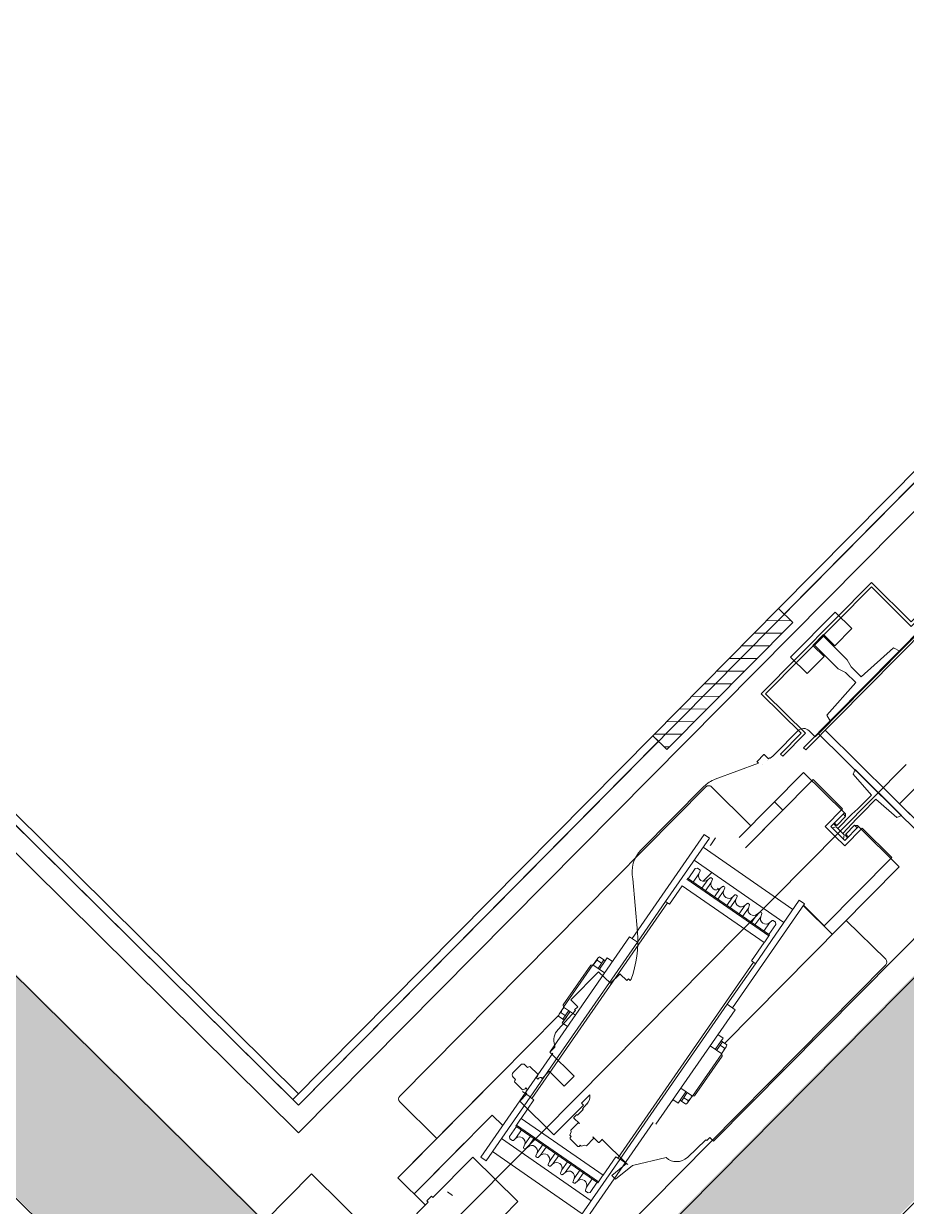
# Model space of a CAD drawing. Header units: centimetres. Extents: x 139057 to 200038, y 34824 to 80516.
# Drawn here: x 165081.7 to 165193.3, y 54526.1 to 54675.6 of the extents above; entities that cross this region are included whole.
import ezdxf

# ---------------------------------------------------------------- set-up
doc = ezdxf.new("R2010")
doc.units = ezdxf.units.CM
doc.header["$LTSCALE"] = 100
doc.layers.get('0').update_dxf_attribs({"lineweight": 0})
doc.layers.add('410_STRUTTURE_001-AM_0', color=7, linetype='Continuous', lineweight=0)
doc.layers.add('448_RAMPE_SCALE_ASCENS_001-AM_0', color=216, linetype='Continuous', lineweight=0)
doc.layers.add('_retini_strutture', color=7, linetype='Continuous')

# ---------------------------------------------------------------- blocks, each defined once
blk = doc.blocks.new('AP1-2')
h = blk.add_hatch()
h.set_pattern_fill('ANSI31', color=256, scale=5, style=0)
h.set_pattern_definition([(74.64524564820047, (14863700.94610431, 36737742.31657242), (-15.30833884970249, 4.203615903325286), [])])
h.paths.add_polyline_path([(14859624.1128799, 36748655.60100761), (14859645.84049489, 36748667.96671612), (14859534.05449004, 36748864.38435563), (14859512.32687504, 36748852.01864713)])
for p, q in [((14859171.24558452, 36749431.11065473), (14860796.47118594, 36750356.06565066)), ((14859205.33890801, 36749421.74874824), (14860787.10927945, 36750321.97232717)), ((14859935.44636993, 36748088.34404822), (14859171.24558452, 36749431.11065473)), ((14859957.17398492, 36748100.70975672), (14859205.33890801, 36749421.74874824)), ((14858944.55999796, 36749388.68179521), (14859412.72572296, 36748566.07429224)), ((14859042.85919279, 36749296.8304433), (14859023.07405919, 36749331.59462729)), ((14859040.28712543, 36749301.34978722), (14859082.87325081, 36749325.58657588)), ((14859162.01378522, 36749186.52983993), (14859082.87325081, 36749325.58657588)), ((14859057.66921742, 36749311.24235402), (14859040.28712543, 36749301.34978722)), ((14859040.28712543, 36749301.34978722), (14859057.66921742, 36749311.24235402)), ((14859057.66921742, 36749311.24235402), (14859126.91718503, 36749189.56771006)), ((14859225.8142931, 36749074.42685196), (14859091.15827551, 36749311.02907384)), ((14859042.85919279, 36749296.8304433), (14859045.03195429, 36749298.06701415)), ((14859048.98898101, 36749291.11417735), (14859045.03195429, 36749298.06701415)), ((14859174.8581382, 36749297.39472435), (14859117.49723462, 36749264.74925391)), ((14859181.67680289, 36749295.52234305), (14859453.72238993, 36748817.51481322)), ((14859046.81621952, 36749289.8776065), (14859048.98898101, 36749291.11417735)), ((14859082.42946, 36749227.30207533), (14859046.81621952, 36749289.8776065)), ((14859102.18576803, 36749233.02294005), (14859072.50806762, 36749285.16921603)), ((14859042.67457232, 36749265.05154028), (14859048.83464942, 36749270.15579832)), ((14859012.90109202, 36749187.73180812), (14858977.28785154, 36749250.3073393)), ((14859082.42946, 36749227.30207533), (14859012.90109202, 36749187.73180812)), ((14859073.54147216, 36749212.36469906), (14859079.70154924, 36749217.46895711)), ((14859181.7867104, 36749094.26741543), (14859079.70154924, 36749217.46895711)), ((14859135.74961724, 36749137.2887596), (14859073.54147216, 36749212.36469906)), ((14859082.47392376, 36749201.58456416), (14858976.21259406, 36749113.53611266)), ((14859110.54254446, 36749180.24850811), (14859126.91718503, 36749189.56771006)), ((14858988.97323921, 36749098.13591995), (14859095.23456891, 36749186.18437145)), ((14859089.29754851, 36749173.47282854), (14859092.13267573, 36749175.82202332)), ((14859092.13267573, 36749175.82202332), (14859094.94875951, 36749175.55806857)), ((14859104.8382595, 36749163.62291922), (14859094.94875951, 36749175.55806857)), ((14859008.58705506, 36749083.86888706), (14859105.60826914, 36749164.26095147)), ((14859009.41588328, 36749082.8686152), (14859106.43709735, 36749163.26067962)), ((14859074.3964906, 36749160.16320734), (14859076.1434746, 36749156.35541072)), ((14859074.66736544, 36749161.35021565), (14859075.71756206, 36749162.22041167)), ((14859076.93423161, 36749162.26598703), (14859080.35106245, 36749159.84183043)), ((14859080.35106245, 36749159.84183043), (14859088.46182217, 36749150.0533549)), ((14859089.02667367, 36749172.28582022), (14859090.77365768, 36749168.4780236)), ((14859090.77365768, 36749168.4780236), (14859098.8844174, 36749158.68954808)), ((14859112.26486778, 36749156.22743116), (14859105.60826914, 36749164.26095147)), ((14859016.07248192, 36749074.8350949), (14859113.09369599, 36749155.22715931)), ((14859059.76630753, 36749148.04059445), (14859061.51329153, 36749144.23279783)), ((14859060.03718236, 36749149.22760276), (14859061.08737899, 36749150.09779879)), ((14859061.51329153, 36749144.23279783), (14859069.62405125, 36749134.4443223)), ((14859062.30404854, 36749150.14337415), (14859065.72087937, 36749147.71921754)), ((14859065.72087937, 36749147.71921754), (14859073.8316391, 36749137.93074201)), ((14859076.1434746, 36749156.35541072), (14859084.25423433, 36749146.56693519)), ((14859113.09369599, 36749155.22715931), (14859112.26486778, 36749156.22743116)), ((14859131.12955943, 36749133.46056605), (14859113.09369599, 36749155.22715931)), ((14859136.06868738, 36749136.90371497), (14859145.30880303, 36749144.56010202)), ((14858903.56333099, 36749137.24127423), (14859175.60891803, 36748659.2337444)), ((14859045.13612445, 36749135.91798156), (14859046.88310845, 36749132.11018495)), ((14859045.40699929, 36749137.10498988), (14859046.45719591, 36749137.9751859)), ((14859046.88310845, 36749132.11018495), (14859054.99386818, 36749122.32170941)), ((14859047.67386546, 36749138.02076126), (14859051.0906963, 36749135.59660465)), ((14859051.0906963, 36749135.59660465), (14859059.20145602, 36749125.80812912)), ((14859131.12955943, 36749133.46056605), (14859133.43958833, 36749135.37466282)), ((14859135.74961724, 36749137.2887596), (14859133.43958833, 36749135.37466282)), ((14859133.43958833, 36749135.37466282), (14859325.48729776, 36748903.60176254)), ((14859135.74961724, 36749137.2887596), (14859175.62663331, 36749089.16315738)), ((14859063.20522653, 36748996.01044782), (14858961.12006538, 36749119.2119895)), ((14859029.48828754, 36749049.2403081), (14858967.28014246, 36749124.31624756)), ((14859016.14663314, 36749112.8597641), (14859017.19682976, 36749113.72996013)), ((14859018.41349931, 36749113.77553549), (14859021.83033015, 36749111.35137888)), ((14859030.50594138, 36749123.79536868), (14859032.25292538, 36749119.98757206)), ((14859030.77681621, 36749124.98237699), (14859031.82701284, 36749125.85257301)), ((14859032.25292538, 36749119.98757206), (14859040.3636851, 36749110.19909652)), ((14859033.04368239, 36749125.89814837), (14859036.46051322, 36749123.47399177)), ((14859036.46051322, 36749123.47399177), (14859044.57127295, 36749113.68551624)), ((14858999.73151947, 36749099.25815246), (14858999.46756471, 36749096.44206867)), ((14858999.73151947, 36749099.25815246), (14859002.56664669, 36749101.60734724)), ((14859003.78331624, 36749101.65292259), (14859007.20014708, 36749099.22876599)), ((14859007.20014708, 36749099.22876599), (14859015.3109068, 36749089.44029046)), ((14859015.8757583, 36749111.67275579), (14859017.6227423, 36749107.86495917)), ((14859017.6227423, 36749107.86495917), (14859025.73350203, 36749098.07648364)), ((14859021.83033015, 36749111.35137888), (14859029.94108987, 36749101.56290334)), ((14859009.3570647, 36749084.50691932), (14858999.46756471, 36749096.44206867)), ((14859015.24365371, 36749075.83536676), (14859008.58705506, 36749083.86888706)), ((14859287.92031059, 36748953.64146153), (14859175.62663331, 36749089.16315738)), ((14859297.16042621, 36748961.29784862), (14859184.86674894, 36749096.81954446)), ((14859016.07248192, 36749074.8350949), (14859015.24365371, 36749075.83536676)), ((14859034.10834535, 36749053.06850164), (14859016.07248192, 36749074.8350949)), ((14859209.11197471, 36749067.55917832), (14859215.2720518, 36749072.66343638)), ((14859226.4376163, 36749059.18826775), (14859215.2720518, 36749072.66343638)), ((14859218.11129534, 36749069.2368935), (14859219.72831558, 36749070.57676124)), ((14859221.01434211, 36749065.73334965), (14859218.11129534, 36749069.2368935)), ((14859226.4376163, 36749059.18826775), (14859218.11129534, 36749069.2368935)), ((14859219.72831558, 36749070.57676124), (14859224.81037917, 36749074.78777413)), ((14859219.72831558, 36749070.57676124), (14859228.05463653, 36749060.52813549)), ((14859228.05463653, 36749060.52813549), (14859219.72831558, 36749070.57676124)), ((14859228.17599933, 36749070.72597331), (14859223.09393574, 36749066.51496041)), ((14859227.18619792, 36749073.33110275), (14859233.8297088, 36749065.31337743)), ((14859031.79831645, 36749051.15440487), (14859034.10834535, 36749053.06850164)), ((14859220.27753922, 36749054.08400969), (14859234.13771266, 36749065.56859033)), ((14859236.95379644, 36749065.30463557), (14859234.13771266, 36749065.56859033)), ((14859234.13771266, 36749065.56859033), (14859275.60980937, 36749015.51796402)), ((14859275.87376413, 36749018.3340478), (14859236.95379644, 36749065.30463557)), ((14859020.56724166, 36749041.19887686), (14859029.80735732, 36749048.8552639)), ((14859031.79831645, 36749051.15440487), (14859029.48828754, 36749049.2403081)), ((14859029.48828754, 36749049.2403081), (14859069.36530362, 36749001.11470588)), ((14859031.79831645, 36749051.15440487), (14859223.84602587, 36748819.38150459)), ((14859261.74963594, 36749004.03338339), (14859275.60980937, 36749015.51796402)), ((14859276.23603398, 36748999.0890157), (14859267.90971302, 36749009.13764144)), ((14859279.07527752, 36748995.66247282), (14859267.90971302, 36749009.13764144)), ((14859269.52673326, 36749010.47750919), (14859277.85305421, 36749000.42888344)), ((14859277.85305421, 36749000.42888344), (14859269.52673326, 36749010.47750919)), ((14859279.56949765, 36749008.70169717), (14859274.48743405, 36749004.49068427)), ((14859275.30180552, 36749015.26275112), (14859281.9453164, 36749007.24502578)), ((14859275.60980937, 36749015.51796402), (14859275.87376413, 36749018.3340478)), ((14859172.41886526, 36748857.93662295), (14859060.12518799, 36748993.45831879)), ((14859181.65898089, 36748865.59301004), (14859069.36530362, 36749001.11470588)), ((14859272.91520044, 36748990.55821477), (14859279.07527752, 36748995.66247282)), ((14859276.23603398, 36748999.0890157), (14859273.33298721, 36749002.59255955)), ((14859277.85305421, 36749000.42888344), (14859276.23603398, 36748999.0890157)), ((14859282.93511781, 36749004.63989634), (14859277.85305421, 36749000.42888344)), ((14859078.21033668, 36748959.09369459), (14859084.37041377, 36748964.19795264)), ((14859083.94181145, 36748963.8428115), (14859082.35630824, 36748966.62867718)), ((14859079.43255999, 36748954.32728397), (14859074.3504964, 36748950.11627107)), ((14859077.71611656, 36748946.05447025), (14859082.79818015, 36748950.26548314)), ((14859089.37590118, 36748945.61852597), (14859078.21033668, 36748959.09369459)), ((14859081.04958023, 36748955.66715171), (14859079.43255999, 36748954.32728397)), ((14859087.75888095, 36748944.27865823), (14859079.43255999, 36748954.32728397)), ((14859079.43255999, 36748954.32728397), (14859087.75888095, 36748944.27865823)), ((14859083.952627, 36748952.16360787), (14859081.04958023, 36748955.66715171)), ((14859089.37590118, 36748945.61852597), (14859081.04958023, 36748955.66715171)), ((14859081.67580483, 36748939.23820339), (14859095.53597827, 36748950.72278403)), ((14859287.92031059, 36748953.64146153), (14859297.16042621, 36748961.29784862)), ((14859287.92031059, 36748953.64146153), (14859327.79732666, 36748905.51585931)), ((14859294.08038767, 36748958.74571959), (14859396.16554883, 36748835.54417791)), ((14859075.34029781, 36748947.51114163), (14859081.98380868, 36748939.49341629)), ((14859081.67580483, 36748939.23820339), (14859081.41185007, 36748936.42211961)), ((14859081.41185007, 36748936.42211961), (14859120.33181776, 36748889.45153184)), ((14859123.14790155, 36748889.18757709), (14859081.67580483, 36748939.23820339)), ((14859323.17726885, 36748901.68766577), (14859325.48729776, 36748903.60176254)), ((14859325.48729776, 36748903.60176254), (14859327.79732666, 36748905.51585931)), ((14859327.79732666, 36748905.51585931), (14859390.00547174, 36748830.43991985)), ((14859120.33181776, 36748889.45153184), (14859123.14790155, 36748889.18757709)), ((14859123.14790155, 36748889.18757709), (14859137.00807499, 36748900.67215772)), ((14859123.4559054, 36748889.44278999), (14859130.09941628, 36748881.42506466)), ((14859137.55729862, 36748884.17940618), (14859129.23097767, 36748894.22803192)), ((14859129.23097767, 36748894.22803192), (14859137.55729862, 36748884.17940618)), ((14859139.17431886, 36748885.51927391), (14859130.8479979, 36748895.56789966)), ((14859142.01356241, 36748882.09273104), (14859130.8479979, 36748895.56789966)), ((14859139.17431886, 36748885.51927391), (14859136.27127209, 36748889.02281776)), ((14859323.17726885, 36748901.68766577), (14859341.21313228, 36748879.92107252)), ((14859129.10961488, 36748884.0301941), (14859134.19167847, 36748888.241207)), ((14859132.47523503, 36748879.96839328), (14859137.55729862, 36748884.17940618)), ((14859290.25459702, 36748609.42040994), (14859135.06024425, 36748882.11025584)), ((14859137.55729862, 36748884.17940618), (14859139.17431886, 36748885.51927391)), ((14859142.01356241, 36748882.09273104), (14859148.17363949, 36748887.1969891)), ((14859341.21313228, 36748879.92107252), (14859244.19191821, 36748799.52900811)), ((14859172.41886526, 36748857.93662295), (14859181.65898089, 36748865.59301004)), ((14859175.49890381, 36748860.48875198), (14859277.58406496, 36748737.2872103)), ((14859181.65898089, 36748865.59301004), (14859221.53599697, 36748817.46740782)), ((14859347.86973092, 36748871.88755221), (14859250.84851685, 36748791.4954878)), ((14859348.69855914, 36748870.88728035), (14859251.67734507, 36748790.49521594)), ((14859350.08546713, 36748855.52740142), (14859341.9747074, 36748865.31587695)), ((14859347.9285495, 36748870.24924809), (14859357.81804949, 36748858.31409875)), ((14859368.312375, 36748856.62024746), (14859262.0510453, 36748768.57179596)), ((14859325.03268882, 36748834.76859535), (14859316.9219291, 36748844.55707089)), ((14859335.45528405, 36748843.40478853), (14859327.34452433, 36748853.19326407)), ((14859339.6628719, 36748846.89120825), (14859331.55211217, 36748856.67968377)), ((14859347.29628778, 36748839.20625556), (14859339.62362312, 36748852.68778814)), ((14859341.4098559, 36748843.08341163), (14859339.6628719, 36748846.89120825)), ((14859353.50229796, 36748853.10324482), (14859350.08546713, 36748855.52740142)), ((14859354.71896751, 36748853.14882018), (14859357.55409473, 36748855.49801496)), ((14859357.55409473, 36748855.49801496), (14859357.81804949, 36748858.31409875)), ((14859274.81169044, 36748753.17160325), (14859381.07302014, 36748841.22005475)), ((14859306.19491791, 36748819.15956276), (14859298.08415818, 36748828.94803829)), ((14859310.40250575, 36748822.64598247), (14859302.29174603, 36748832.434458)), ((14859312.1197795, 36748830.83329521), (14859309.91182867, 36748827.06311591)), ((14859320.82510098, 36748831.28217565), (14859312.71434125, 36748841.07065118)), ((14859324.24193181, 36748828.85801904), (14859320.82510098, 36748831.28217565)), ((14859324.46647783, 36748836.64312623), (14859326.29967078, 36748837.68644045)), ((14859326.77967283, 36748830.96079874), (14859325.03268882, 36748834.76859535)), ((14859325.45860137, 36748828.9035944), (14859326.50879799, 36748829.77379043)), ((14859338.87211489, 36748840.98063193), (14859335.45528405, 36748843.40478853)), ((14859340.08878444, 36748841.02620729), (14859341.13898106, 36748841.89640331)), ((14859380.771185, 36748832.18043432), (14859381.60001321, 36748831.18016245)), ((14859381.60001321, 36748831.18016245), (14859388.25661182, 36748823.14664212)), ((14859396.16554883, 36748835.54417791), (14859390.00547174, 36748830.43991985)), ((14859221.53599697, 36748817.46740782), (14859223.84602587, 36748819.38150459)), ((14859221.53599697, 36748817.46740782), (14859283.74414204, 36748742.39146836)), ((14859223.84602587, 36748819.38150459), (14859226.15605478, 36748821.29560136)), ((14859226.15605478, 36748821.29560136), (14859244.19191821, 36748799.52900811)), ((14859291.56473483, 36748807.03694987), (14859283.45397511, 36748816.8254254)), ((14859295.77232268, 36748810.52336958), (14859287.66156295, 36748820.31184512)), ((14859309.61174874, 36748816.73540615), (14859306.19491791, 36748819.15956276)), ((14859312.14948975, 36748818.83818585), (14859310.40250575, 36748822.64598247)), ((14859310.82841829, 36748816.78098151), (14859311.87861492, 36748817.65117754)), ((14859244.19191821, 36748799.52900811), (14859245.02074642, 36748798.52873625)), ((14859276.93455176, 36748794.91433699), (14859268.82379203, 36748804.70281252)), ((14859281.1421396, 36748798.40075669), (14859273.03137988, 36748808.18923223)), ((14859294.98156567, 36748804.61279327), (14859291.56473483, 36748807.03694987)), ((14859297.51930668, 36748806.71557296), (14859295.77232268, 36748810.52336958)), ((14859296.19823522, 36748804.65836862), (14859297.24843184, 36748805.52856465)), ((14859451.85000863, 36748810.69614852), (14859391.01268665, 36748776.07216472)), ((14859464.44000686, 36748745.37302345), (14859459.73323689, 36748803.30040547)), ((14859245.02074642, 36748798.52873625), (14859251.67734507, 36748790.49521594)), ((14859252.4473547, 36748791.1332482), (14859262.33685469, 36748779.19809885)), ((14859266.51195653, 36748786.27814381), (14859258.4011968, 36748796.06661934)), ((14859268.25894053, 36748782.47034719), (14859266.51195653, 36748786.27814381)), ((14859280.35138259, 36748792.49018038), (14859276.93455176, 36748794.91433699)), ((14859282.8891236, 36748794.59296007), (14859281.1421396, 36748798.40075669)), ((14859281.56805214, 36748792.53575574), (14859282.61824877, 36748793.40595176)), ((14859425.95506665, 36748684.34959345), (14859365.85772333, 36748789.94580231)), ((14859380.69703363, 36748794.15576511), (14859438.00237896, 36748693.50722775)), ((14859265.15293848, 36748778.93414409), (14859262.33685469, 36748779.19809885)), ((14859265.15293848, 36748778.93414409), (14859267.98806569, 36748781.28333887)), ((14859378.34925955, 36748767.99709718), (14859387.50463364, 36748751.91031627)), ((14859230.89919621, 36748713.7129619), (14859275.89754832, 36748739.32260684)), ((14859276.22148578, 36748738.9316627), (14859244.18307937, 36748720.6978347)), ((14859283.74414204, 36748742.39146836), (14859277.58406496, 36748737.2872103)), ((14859398.99782211, 36748731.71579413), (14859412.03439111, 36748739.13521923)), ((14859461.25243368, 36748740.68237513), (14859461.25243368, 36748740.68237513)), ((14859464.44000686, 36748745.37302345), (14859466.53414733, 36748746.56484918)), ((14859467.2160138, 36748746.37761105), (14859473.15155388, 36748735.94835585)), ((14859465.2094604, 36748733.72953833), (14859465.2094604, 36748733.72953833)), ((14859472.96431575, 36748735.26648938), (14859466.44603125, 36748731.55677683)), ((14859466.44603125, 36748731.55677683), (14859467.43528793, 36748729.81856763)), ((14859467.43528793, 36748729.81856763), (14859466.78587279, 36748729.44896985)), ((14859244.18307937, 36748720.6978347), (14859304.28042269, 36748615.10162584)), ((14859490.42495149, 36748686.18899652), (14859470.10835394, 36748721.88700844)), ((14859243.26490471, 36748691.98534691), (14859182.42758273, 36748657.36136311)), ((14859349.53695196, 36748677.10240453), (14859364.74628245, 36748685.75840048)), ((14859380.32707516, 36748658.3816056), (14859364.74628245, 36748685.75840048)), ((14859438.00237896, 36748693.50722775), (14859374.99229548, 36748657.64667309)), ((14859380.32707516, 36748658.3816056), (14859425.95506665, 36748684.34959345)), ((14859464.53794832, 36748683.29585017), (14859468.01436672, 36748685.27436353)), ((14859489.43569481, 36748687.92720572), (14859490.42495149, 36748686.18899652)), ((14859349.53695196, 36748677.10240453), (14859334.32762146, 36748668.44640858)), ((14859349.90841417, 36748641.0696137), (14859334.32762146, 36748668.44640858)), ((14859362.87390115, 36748678.93973579), (14859341.14628616, 36748666.57402728)), ((14859353.26468049, 36748645.28096459), (14859341.14628616, 36748666.57402728)), ((14859343.1456004, 36748667.71188512), (14859348.10991909, 36748665.35945564)), ((14859360.36192328, 36748672.33236603), (14859348.10991909, 36748665.35945564)), ((14859348.15218899, 36748665.38351245), (14859360.31965338, 36748672.30830922)), ((14859360.87458692, 36748677.80187795), (14859360.36192328, 36748672.33236603)), ((14859362.33521478, 36748672.30480421), (14859361.90066247, 36748672.05749004)), ((14859362.29636515, 36748671.36220636), (14859361.90066247, 36748672.05749004)), ((14859365.9900597, 36748673.46437681), (14859362.079089, 36748671.23854928)), ((14859362.079089, 36748671.23854928), (14859369.99314244, 36748657.33287568)), ((14859363.84241234, 36748673.69996823), (14859362.10420314, 36748672.71071155)), ((14859362.10420314, 36748672.71071155), (14859362.33521478, 36748672.30480421)), ((14859374.99229548, 36748657.64667309), (14859362.87390115, 36748678.93973579)), ((14859364.85748312, 36748675.45441142), (14859363.84241234, 36748673.69996823)), ((14859486.68018889, 36748672.55166712), (14859477.17140789, 36748667.13999105)), ((14859343.12986812, 36748663.08870292), (14859345.15666345, 36748663.06545892)), ((14859344.2624447, 36748661.09866831), (14859348.1734154, 36748663.32449584)), ((14859345.15666345, 36748663.06545892), (14859346.89487265, 36748664.0547156)), ((14859346.89487265, 36748664.0547156), (14859347.12588428, 36748663.64880826)), ((14859347.12588428, 36748663.64880826), (14859347.56043658, 36748663.89612243)), ((14859347.95613925, 36748663.20083875), (14859347.56043658, 36748663.89612243)), ((14859348.1734154, 36748663.32449584), (14859356.08746884, 36748649.41882224)), ((14859352.17649814, 36748647.19299471), (14859356.08746884, 36748649.41882224)), ((14859355.87019269, 36748649.29516516), (14859355.96911836, 36748649.12134424)), ((14859373.90411314, 36748659.55870321), (14859369.99314244, 36748657.33287568)), ((14859370.21041859, 36748657.45653277), (14859370.30934426, 36748657.28271185)), ((14859373.03681014, 36748656.53375933), (14859370.30934426, 36748657.28271185)), ((14859374.99229548, 36748657.64667309), (14859373.03681014, 36748656.53375933)), ((14859374.55774318, 36748657.39935892), (14859373.47136243, 36748656.7810735)), ((14859353.26468049, 36748645.28096459), (14859290.25459702, 36748609.42040994)), ((14859349.90841417, 36748641.0696137), (14859304.28042269, 36748615.10162584)), ((14859353.26468049, 36748645.28096459), (14859355.22016584, 36748646.39387836)), ((14859354.78561354, 36748646.14656419), (14859353.69923279, 36748645.52827876)), ((14859355.22016584, 36748646.39387836), (14859355.96911836, 36748649.12134424))]:
    blk.add_line(p, q)
at = {"ltscale": 0.25}
for p, q in [((14859134.70992082, 36749151.1697852), (14859081.69454023, 36749120.99745646)), ((14859141.02091526, 36749140.08082435), (14859134.70992082, 36749151.1697852)), ((14859159.79248547, 36749150.76417663), (14859147.41706943, 36749143.72102959)), ((14859162.29831006, 36749148.78342018), (14859166.02005846, 36749150.90155675)), ((14859171.74773681, 36749149.32875645), (14859178.25704577, 36749137.89133992)), ((14859142.63756252, 36749141.0008972), (14859141.02091526, 36749140.08082435)), ((14859145.83586679, 36749137.8033943), (14859148.53285063, 36749139.3383127)), ((14859172.96249707, 36749130.04552501), (14859176.68424547, 36749132.16366157)), ((14859081.69454023, 36749120.99745646), (14859107.90984226, 36749074.93491267)), ((14859156.23087565, 36749117.11627512), (14859154.61422839, 36749116.19620228)), ((14859160.92522284, 36749105.10724142), (14859154.61422839, 36749116.19620228)), ((14859155.11509445, 36749121.49899201), (14859157.81207829, 36749123.03391041)), ((14859173.3857986, 36749126.87955456), (14859161.01038256, 36749119.83640751)), ((14859071.42486445, 36749102.69163609), (14859059.6050419, 36749095.96469066)), ((14859073.06134398, 36749102.24226458), (14859071.42486445, 36749102.69163609)), ((14859074.06543951, 36749100.47798224), (14859073.06134398, 36749102.24226458)), ((14859076.1599816, 36749101.67003654), (14859074.06543951, 36749100.47798224)), ((14859079.50553242, 36749099.00615034), (14859076.1599816, 36749101.67003654)), ((14859081.64908428, 36749098.9928782), (14859079.50553242, 36749099.00615034)), ((14859087.90930199, 36749087.99313644), (14859081.64908428, 36749098.9928782)), ((14859137.64224179, 36749091.85633667), (14859160.92522284, 36749105.10724142)), ((14859058.64702203, 36749087.13507017), (14859057.5637519, 36749085.285336)), ((14859057.5637519, 36749085.285336), (14859063.82396961, 36749074.28559424)), ((14859058.76050751, 36749091.76757717), (14859058.64702203, 36749087.13507017)), ((14859060.15976592, 36749092.5639288), (14859058.76050751, 36749091.76757717)), ((14859059.6050419, 36749095.96469066), (14859059.15567039, 36749094.32821114)), ((14859059.15567039, 36749094.32821114), (14859060.15976592, 36749092.5639288)), ((14859086.82603185, 36749086.14340226), (14859095.51707785, 36749091.08968566)), ((14859086.82603185, 36749086.14340226), (14859087.90930199, 36749087.99313644)), ((14859095.51707785, 36749091.08968566), (14859096.19894432, 36749090.90244754)), ((14859096.19894432, 36749090.90244754), (14859098.67208602, 36749086.55692454)), ((14859098.48484789, 36749085.87505806), (14859097.92202679, 36749085.55474304)), ((14859097.92202679, 36749085.55474304), (14859097.97887268, 36749085.5870954)), ((14859102.86831019, 36749076.86369704), (14859097.92202679, 36749085.55474304)), ((14859098.67208602, 36749086.55692454), (14859098.48484789, 36749085.87505806)), ((14859137.64224179, 36749091.85633667), (14859146.46146509, 36749076.36020166)), ((14859183.84132275, 36749097.63397808), (14859146.46146509, 36749076.36020166)), ((14859183.84132275, 36749097.63397808), (14859187.64742576, 36749090.94632725)), ((14859057.27647546, 36749069.3260387), (14859057.08923734, 36749068.64417223)), ((14859057.08923734, 36749068.64417223), (14859059.56237904, 36749064.29864923)), ((14859065.96752146, 36749074.2723221), (14859057.27647546, 36749069.3260387)), ((14859063.82396961, 36749074.28559424), (14859065.96752146, 36749074.2723221)), ((14859103.96225114, 36749077.48628516), (14859102.86831019, 36749076.86369704)), ((14859102.86831019, 36749076.86369704), (14859102.92515608, 36749076.8960494)), ((14859103.96225114, 36749077.48628516), (14859108.23364011, 36749070.35447906)), ((14859107.90984226, 36749074.93491267), (14859110.9610146, 36749076.67140827)), ((14859110.9610146, 36749076.67140827), (14859118.3572147, 36749063.67564761)), ((14859225.72787699, 36749052.43605459), (14859208.73855618, 36749080.00299983)), ((14859012.57824612, 36749064.36612325), (14859006.90553632, 36749061.17216589)), ((14859017.89137518, 36749035.79691501), (14859006.90553632, 36749061.17216589)), ((14859022.07875151, 36749042.39051013), (14859012.57824612, 36749064.36612325)), ((14859022.07875151, 36749042.39051013), (14859060.2442455, 36749064.1114111)), ((14859059.56237904, 36749064.29864923), (14859060.2442455, 36749064.1114111)), ((14859226.99014445, 36749053.15444137), (14859225.72787699, 36749052.43605459)), ((14859229.68274157, 36749048.42331629), (14859226.99014445, 36749053.15444137)), ((14859240.32927294, 36749054.48251346), (14859229.68274157, 36749048.42331629)), ((14859265.06068994, 36749011.02728348), (14859240.32927294, 36749054.48251346)), ((14859015.86927215, 36748992.41056224), (14859017.89137518, 36749035.79691501)), ((14859265.06068994, 36749011.02728348), (14859247.21805174, 36749000.22547405)), ((14859255.24428088, 36748986.12269808), (14859247.21805174, 36749000.22547405)), ((14859245.06233985, 36748979.75260571), (14859255.05704275, 36748985.44083162)), ((14859246.54622487, 36748977.14529191), (14859245.06233985, 36748979.75260571)), ((14859024.01283098, 36748937.63516824), (14859008.98786819, 36748966.32007691)), ((14859024.01283098, 36748937.63516824), (14859008.98786819, 36748966.32007691)), ((14859244.00470238, 36748975.6988503), (14859246.54622487, 36748977.14529191)), ((14859244.00470238, 36748975.6988503), (14859244.9874242, 36748973.97212341)), ((14859300.07559537, 36748950.32763531), (14859366.54846504, 36748937.66573773)), ((14859022.75056352, 36748936.91678146), (14859024.01283098, 36748937.63516824)), ((14859022.75056352, 36748936.91678146), (14859024.01283098, 36748937.63516824)), ((14859025.44316065, 36748932.18565638), (14859022.75056352, 36748936.91678146)), ((14859025.44316065, 36748932.18565638), (14859019.79398077, 36748928.97057217)), ((14859557.45498635, 36747984.25387243), (14859019.79398077, 36748928.97057217)), ((14859454.62881145, 36748819.84609742), (14859399.04290684, 36748917.51531988)), ((14859565.91762464, 36748511.20524382), (14859477.17140789, 36748667.13999105))]:
    blk.add_line(p, q, dxfattribs=at)
at = {"ltscale": 15}
for p, q in [((14859464.53794832, 36748683.29585017), (14859573.35618313, 36748492.09283824)), ((14859468.01436672, 36748685.27436353), (14859576.83260153, 36748494.0713516)), ((14859481.84994022, 36748652.87718917), (14859328.88753068, 36748565.82260133)), ((14859367.12813306, 36748587.58624829), (14859332.36394908, 36748567.80111469))]:
    blk.add_line(p, q, dxfattribs=at)
at = {"ltscale": 2}
blk.add_line((14859564.97946909, 36748239.94440841), (14859367.12813306, 36748587.58624829), dxfattribs=at)
for points in [[(14860783.36451685, 36750308.33499777), (14859218.97623741, 36749418.00398564), (14859214.02995401, 36749426.69503164), (14860778.41823345, 36750317.02604377)], [(14859534.05449003, 36748864.38435564), (14859525.36344404, 36748859.43807224), (14859205.33890801, 36749421.74874824), (14859214.02995401, 36749426.69503164)], [(14859512.32687504, 36748852.01864714), (14859534.05449003, 36748864.38435564), (14859645.84049489, 36748667.96671612), (14859624.1128799, 36748655.60100761)], [(14859602.71964411, 36748478.88844532), (14859584.41839553, 36748511.04531551), (14859646.12482211, 36748546.16392765), (14859548.18841077, 36748718.24663839), (14859486.48198419, 36748683.12802625), (14859468.18073561, 36748715.28489643), (14859464.70431721, 36748713.30638307), (14859484.98407916, 36748677.67309449), (14859546.69050573, 36748712.79170664), (14859640.66989035, 36748547.66183269), (14859578.96346377, 36748512.54322055), (14859599.24322571, 36748476.90993196)], [(14859352.14374048, 36748589.12610459), (14859351.34873194, 36748595.57730304), (14859380.67921058, 36748614.80132505), (14859368.486622, 36748636.22475344), (14859363.32306245, 36748644.79214235), (14859350.32495031, 36748666.62008502), (14859358.14689171, 36748671.07174008), (14859370.71045155, 36748648.99648324), (14859375.0049065, 36748639.93446599), (14859387.19749508, 36748618.51103761), (14859418.70433842, 36748633.91099939), (14859423.84486996, 36748629.93294264)], [(14859556.94752474, 36748655.34570102), (14859582.58611044, 36748669.93723705), (14859622.15637764, 36748600.40886907), (14859596.51779195, 36748585.81733304), (14859581.43162758, 36748612.32502334), (14859598.81371957, 36748622.21759014), (14859589.41578111, 36748638.73057753), (14859572.03368912, 36748628.83801073)], [(14859965.86503091, 36748105.65604012), (14859957.17398492, 36748100.70975672), (14859637.14944889, 36748663.02043271), (14859645.84049489, 36748667.96671612)], [(14859521.54451627, 36748589.17261744), (14859479.9957357, 36748662.17740381), (14859284.44720077, 36748550.8860273), (14859166.47329551, 36748612.61250198), (14859162.02164044, 36748620.43444338), (14859156.80701285, 36748617.46667333), (14859344.76578207, 36748287.20692545), (14859608.10447578, 36748437.07931249)], [(14859490.63024501, 36748643.49165492), (14859499.68875726, 36748645.77054848), (14859529.50062976, 36748599.45368052), (14859545.14451256, 36748608.35699064), (14859552.35167353, 36748615.91058784), (14859588.85406672, 36748636.68497812), (14859596.76812016, 36748622.77930453), (14859560.26572697, 36748602.00491424), (14859550.09079596, 36748599.66594464), (14859534.44691316, 36748590.76263452), (14859559.04415807, 36748541.47799651), (14859552.45878752, 36748534.85357995)]]:
    blk.add_lwpolyline(points, close=True)
blk.add_lwpolyline([(14858969.29141503, 36749345.22656526), (14859117.03919686, 36749429.31338327), (14859075.11944494, 36749502.96999804), (14858779.62388127, 36749334.79636201), (14858821.54363319, 36749261.13974724), (14858969.29141503, 36749345.22656526)])
for centre, radius, start, end in [((14859177.3312799, 36749293.04920135), 5, 29.64524564820044, 119.6452455954129), ((14859089.93558077, 36749172.7028189), 1, 129.6452458446774, 204.6452458917988), ((14859075.30539769, 36749160.58020601), 1, 129.6452458446774, 204.6452458917988), ((14859076.35559432, 36749161.45040204), 1, 54.64524588554375, 129.6452458446774), ((14859084.42165206, 36749165.5365912), 7, 234.4429845489545, 24.84750739551146), ((14859055.16128591, 36749141.29136542), 7, 234.4429845489545, 24.84750739551146), ((14859060.67521462, 36749148.45759313), 1, 129.6452458446774, 204.6452458917988), ((14859061.72541124, 36749149.32778915), 1, 54.64524588554375, 129.6452458446774), ((14859069.79146898, 36749153.41397832), 7, 234.4429845489545, 24.84750739551146), ((14859040.53110283, 36749129.16875254), 7, 234.4429845489545, 24.84750739551146), ((14859046.04503154, 36749136.33498024), 1, 129.6452458446774, 204.6452458917988), ((14859047.09522817, 36749137.20517626), 1, 54.64524588554375, 129.6452458446774), ((14859016.7846654, 36749112.08975447), 1, 129.6452458446774, 204.6452458917988), ((14859017.83486202, 36749112.95995049), 1, 54.64524588554375, 129.6452458446774), ((14859025.90091976, 36749117.04613965), 7, 234.4429845489545, 24.84750739551146), ((14859031.41484847, 36749124.21236736), 1, 129.6452458446774, 204.6452458917988), ((14859032.46504509, 36749125.08256338), 1, 54.64524588554375, 129.6452458446774), ((14859003.20467895, 36749100.83733761), 1, 54.64524588554375, 129.6452458446774), ((14859011.27073669, 36749104.92352676), 7, 234.4429845489545, 24.84750739551146), ((14859223.86386034, 36749070.57820402), 4.314670138889134, 1.962655744857832, 77.32783595369736), ((14859219.98479084, 36749057.08815014), 15.90868055555586, 30.60391452350541, 59.00994792589753), ((14859264.64704885, 36749003.18747567), 15.90868055555586, 20.2805437811487, 48.68657731128455), ((14859278.62297882, 36749004.49212706), 4.314670138888919, 1.962655744857832, 77.32783595369736), ((14859078.66263539, 36748950.26404036), 4.314670138889134, 181.9626557448578, 257.3278359536973), ((14859092.63856536, 36748951.56869175), 15.90868055555586, 200.2805437811487, 228.6865773112845), ((14859137.30082336, 36748897.66801727), 15.90868055555586, 210.6039145235054, 239.0099479258976), ((14859133.42175386, 36748884.17796339), 4.314670138888919, 181.9626557448578, 257.3278359536973), ((14859331.38469444, 36748837.71002776), 7, 54.44298454895447, 204.8475073955115), ((14859346.01487752, 36748849.83264065), 7, 54.44298454895447, 204.8475073955115), ((14859354.08093526, 36748853.91882981), 1, 234.6452458855438, 309.6452458446774), ((14859316.75451137, 36748825.58741488), 7, 54.44298454895447, 204.8475073955115), ((14859324.82056911, 36748829.67360403), 1, 234.6452458855438, 309.6452458446774), ((14859325.87076573, 36748830.54380006), 1, 309.6452458446774, 24.64524589179877), ((14859339.45075218, 36748841.79621693), 1, 234.6452458855438, 309.6452458446774), ((14859340.50094881, 36748842.66641295), 1, 309.6452458446774, 24.64524589179877), ((14859302.1243283, 36748813.46480199), 7, 54.44298454895447, 204.8475073955115), ((14859310.19038603, 36748817.55099115), 1, 234.6452458855438, 309.6452458446774), ((14859311.24058266, 36748818.42118717), 1, 309.6452458446774, 24.64524589179877), ((14859449.37686693, 36748815.04167152), 5, 299.6452455954129, 29.64524564820044), ((14859419.86462746, 36748800.06096382), 39.99999999999986, 4.64524545921856, 29.64524564820044), ((14859287.49414522, 36748801.3421891), 7, 54.44298454895447, 204.8475073955115), ((14859295.56020296, 36748805.42837826), 1, 234.6452458855438, 309.6452458446774), ((14859296.61039959, 36748806.29857428), 1, 309.6452458446774, 24.64524589179877), ((14859272.86396215, 36748789.21957622), 7, 54.44298454895447, 204.8475073955115), ((14859280.93001989, 36748793.30576538), 1, 234.6452458855438, 309.6452458446774), ((14859281.98021651, 36748794.1759614), 1, 309.6452458446774, 24.64524589179877), ((14859267.35003344, 36748782.05334851), 1, 309.6452458446774, 24.64524589179877), ((14859466.7814615, 36748746.13029688), 0.5, 29.64524564820044, 119.6452455954129), ((14859504.87253793, 36748741.67214204), 39.99999999999964, 197.7930196587999, 209.6452456482004), ((14859472.71700158, 36748735.70104168), 0.5, 299.6452455954129, 29.64524564820044), ((14859481.73390549, 36748681.24271312), 10, 299.6452455954129, 29.64524564820044), ((14859179.95444103, 36748661.7068861), 5, 209.6452456482004, 299.6452455954129)]:
    blk.add_arc(centre, radius, start, end)
at = {"ltscale": 0.25}
for centre, radius, start, end in [((14859152.56501986, 36749142.69823909), 5.248570670113716, 168.7628534168533, 219.803771010162), ((14859158.04286331, 36749145.8158116), 5.248570670114002, 34.82996760752922, 70.5276377411397), ((14859168.09749749, 36749147.25131743), 4.200000000000045, 29.64524564820044, 119.6452455954129), ((14859140.88794036, 36749136.05253217), 5.248570670113986, 19.48672025522754, 70.5276377411397), ((14859168.23784816, 36749127.90234505), 5.248570670114036, 348.7628534168534, 24.46052367093733), ((14859174.60680645, 36749135.81390089), 4.199999999999818, 299.6452455954129, 29.64524564820044), ((14859151.08292521, 36749118.13906562), 5.248570670114036, 348.7628534168534, 39.80377101016198), ((14859162.76000471, 36749124.78477254), 5.248570670113992, 199.4867202552276, 250.5276377411397), ((14859190.25473955, 36749092.43021227), 3, 209.6452456482004, 281.610960105523), ((14859191.71229849, 36749069.50983306), 20.00000000000009, 31.64524554808359, 92.4465943850702), ((14859120.2442543, 36749077.54788902), 14, 209.6452456482004, 262.2536074747329), ((14859026.70461709, 36748975.59999116), 20.00000000000016, 122.8040241906785, 207.6452455030923), ((14859254.80972858, 36748985.87538391), 0.5, 299.6452455954129, 29.64524564820044), ((14859326.60450843, 36749088.13199376), 140.334687211039, 234.4376310111328, 259.1032167505588), ((14859364.27872285, 36748897.73018627), 40.00000000000011, 29.64524564820044, 86.7470865733893)]:
    blk.add_arc(centre, radius, start, end, dxfattribs=at)

msp = doc.modelspace()

# ---------------------------------------------------------------- hatches: boundary and pattern name
at = {"layer": '_retini_strutture'}
msp.add_hatch(color=256, dxfattribs=at).paths.add_polyline_path([(164780.9019546161, 54953.34065716129), (164943.7547121147, 55051.21291922194), (164982.8687929461, 54986.14293964368), (165000.0108635674, 54996.44619070899), (164960.8971076334, 55061.51526259792), (164950.5931888024, 55078.65671119255), (164753.4556402588, 54960.17976237994), (164915.183593298, 54691.13150631797), (165138.343513752, 54470.35436805498), (165300.0877934495, 54633.87436203819), (165285.8699562425, 54647.94038879287), (165231.9003690357, 54701.33371763092), (165217.834342348, 54687.11588048351), (165271.8052362675, 54633.72125888032), (165138.1903965274, 54498.63952471477), (164931.0327649886, 54703.58523792189)])

# ---------------------------------------------------------------- linework, layer by layer
at = {"layer": '410_STRUTTURE_001-AM_0', "elevation": -3.490789228516181e-08}
msp.add_lwpolyline([(165138.3958842462, 54470.10562314999), (165300.146672024, 54633.61917946648), (165285.9293946686, 54647.68577208531), (165138.2438927839, 54498.39078588199), (164931.0944184089, 54703.34474394631), (164780.973548601, 54953.10613831293), (164960.9730069084, 55061.27357971829), (164950.6697703215, 55078.41543840778), (164753.5275064619, 54959.94633590591), (164915.2447510498, 54690.8916431607)], close=True, dxfattribs=at)

# ---------------------------------------------------------------- block references
at = {"layer": '448_RAMPE_SCALE_ASCENS_001-AM_0', "xscale": 0.1, "yscale": 0.1, "zscale": 0.1, "rotation": 105.66}
msp.add_blockref('AP1-2', (4104738.345010559, -384253.9906412198, -3.490789228516181e-08), dxfattribs=at)

doc.saveas('drawing.dxf')
